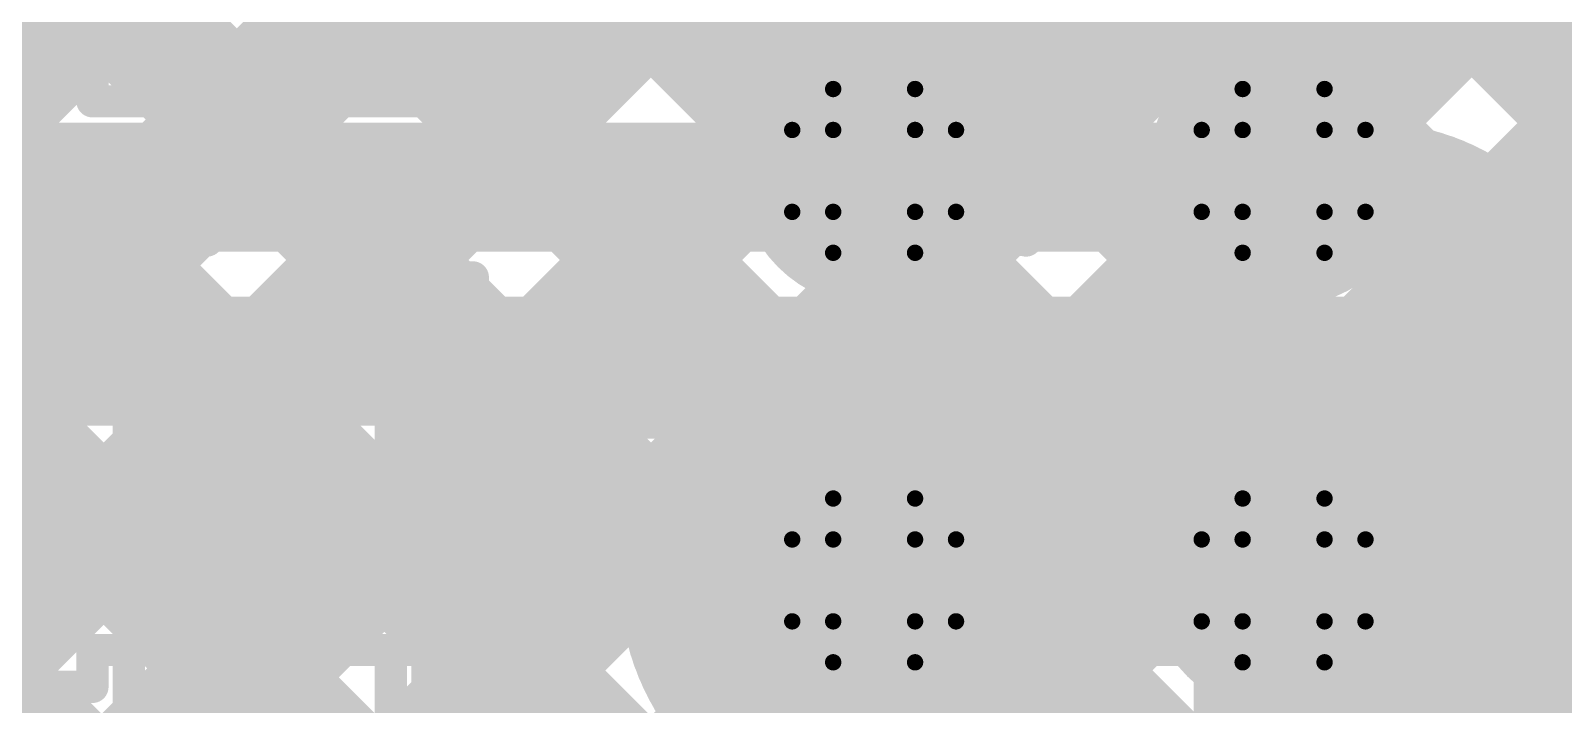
# Model space of a CAD drawing. Header units: millimetres. Extents: x 13 to 259, y -2 to 326.
# Drawn here: x 134.689 to 139.443, y 91.111 to 93.201 of the extents above; entities that cross this region are included whole.
import ezdxf

# ---------------------------------------------------------------- set-up
doc = ezdxf.new("R2010")
doc.units = ezdxf.units.MM
for name, color, linetype in [('BottomLayer', 5, 'Continuous'), ('ConnectLayer', 7, 'Continuous'), ('DrillDrawing', 1, 'Continuous'), ('Mechanical14', 56, 'Continuous'), ('Mechanical8', 56, 'Continuous'), ('MidLayer1', 16, 'Continuous'), ('MidLayer2', 76, 'Continuous'), ('MidLayer3', 90, 'Continuous'), ('MidLayer4', 156, 'Continuous'), ('MidLayer5', 130, 'Continuous'), ('MidLayer6', 216, 'Continuous'), ('MultiLayer', 9, 'Continuous'), ('TopLayer', 1, 'Continuous'), ('TopPaste', 8, 'Continuous'), ('TopSolder', 216, 'Continuous')]:
    doc.layers.add(name, color=color, linetype=linetype)

# ---------------------------------------------------------------- blocks, each defined once
blk = doc.blocks.new('SAMTEC_ASP_127797_01_185')
at = {"layer": 'Mechanical14', "const_width": 0.1}
for points in [[(9.1948, 3.2004), (8.5852, 3.2004)], [(9.1948, 3.0594), (9.1948, 3.2004)], [(10.4648, 3.2004), (9.8552, 3.2004)], [(9.8552, 3.0594), (9.8552, 3.2004)], [(10.4648, 3.0594), (10.4648, 3.2004)], [(11.7348, 3.2004), (11.1252, 3.2004)], [(11.1252, 3.0594), (11.1252, 3.2004)], [(9.3091, 3.0594), (9.1948, 3.0594)], [(9.3091, 2.7038), (9.3091, 3.0594)], [(9.8552, 3.0594), (9.7409, 3.0594)], [(9.7409, 2.7038), (9.7409, 3.0594)], [(10.5791, 3.0594), (10.4648, 3.0594)], [(10.5791, 2.7038), (10.5791, 3.0594)], [(11.1252, 3.0594), (11.0109, 3.0594)], [(11.0109, 2.7038), (11.0109, 3.0594)], [(9.3091, 2.9464), (8.4709, 2.9464)], [(10.5791, 2.9464), (9.7409, 2.9464)], [(11.8491, 2.9464), (11.0109, 2.9464)], [(9.7409, 2.7038), (9.3091, 2.7038)], [(11.0109, 2.7038), (10.5791, 2.7038)], [(9.7409, 2.3762), (9.3091, 2.3762)], [(9.3091, 2.0206), (9.3091, 2.3762)], [(9.7393, 2.0206), (9.7393, 2.3762)], [(11.0109, 2.3762), (10.5791, 2.3762)], [(10.5791, 2.0206), (10.5791, 2.3762)], [(11.0109, 2.0206), (11.0109, 2.3762)], [(9.3091, 2.1336), (8.4709, 2.1336)], [(10.5791, 2.1336), (9.7409, 2.1336)], [(11.8491, 2.1336), (11.0109, 2.1336)], [(9.3091, 2.0206), (9.1948, 2.0206)], [(9.1948, 1.8796), (9.1948, 2.0206)], [(9.8552, 2.0206), (9.7409, 2.0206)], [(9.8552, 1.8796), (9.8552, 2.0206)], [(10.5791, 2.0206), (10.4648, 2.0206)], [(10.4648, 1.8796), (10.4648, 2.0206)], [(11.1252, 2.0206), (11.0109, 2.0206)], [(11.1252, 1.8796), (11.1252, 2.0206)], [(9.1948, 1.8796), (8.5852, 1.8796)], [(10.4648, 1.8796), (9.8552, 1.8796)], [(11.7348, 1.8796), (11.1252, 1.8796)], [(9.1948, 0.6604), (8.5852, 0.6604)], [(9.1948, 0.5194), (9.1948, 0.6604)], [(10.4648, 0.6604), (9.8552, 0.6604)], [(9.8552, 0.5194), (9.8552, 0.6604)], [(10.4648, 0.5194), (10.4648, 0.6604)], [(11.7348, 0.6604), (11.1252, 0.6604)], [(11.1252, 0.5194), (11.1252, 0.6604)], [(9.3091, 0.5194), (9.1948, 0.5194)], [(9.3091, 0.1638), (9.3091, 0.5194)], [(9.8552, 0.5194), (9.7409, 0.5194)], [(9.7409, 0.1638), (9.7409, 0.5194)], [(10.5791, 0.5194), (10.4648, 0.5194)], [(10.5791, 0.1638), (10.5791, 0.5194)], [(11.1252, 0.5194), (11.0109, 0.5194)], [(11.0109, 0.1638), (11.0109, 0.5194)], [(9.3091, 0.4064), (8.4709, 0.4064)], [(10.5791, 0.4064), (9.7409, 0.4064)], [(11.8491, 0.4064), (11.0109, 0.4064)], [(9.7409, 0.1638), (9.3091, 0.1638)], [(11.0109, 0.1638), (10.5791, 0.1638)], [(9.7409, -0.1638), (9.3091, -0.1638)], [(9.3091, -0.5194), (9.3091, -0.1638)], [(9.7393, -0.5194), (9.7393, -0.1638)], [(11.0109, -0.1638), (10.5791, -0.1638)], [(10.5791, -0.5194), (10.5791, -0.1638)], [(11.0109, -0.5194), (11.0109, -0.1638)], [(9.3091, -0.4064), (8.4709, -0.4064)], [(10.5791, -0.4064), (9.7409, -0.4064)], [(11.8491, -0.4064), (11.0109, -0.4064)], [(9.3091, -0.5194), (9.1948, -0.5194)], [(9.1948, -0.6604), (9.1948, -0.5194)], [(9.8552, -0.5194), (9.7409, -0.5194)], [(9.8552, -0.6604), (9.8552, -0.5194)], [(10.5791, -0.5194), (10.4648, -0.5194)], [(10.4648, -0.6604), (10.4648, -0.5194)], [(11.1252, -0.5194), (11.0109, -0.5194)], [(11.1252, -0.6604), (11.1252, -0.5194)], [(9.1948, -0.6604), (8.5852, -0.6604)], [(10.4648, -0.6604), (9.8552, -0.6604)], [(11.7348, -0.6604), (11.1252, -0.6604)]]:
    blk.add_lwpolyline(points, dxfattribs=at)
at = {"layer": 'Mechanical14', "const_width": 0.05}
for points in [[(9.1698, 3.2004, 1), (9.2198, 3.2004, 1)], [(9.1698, 3.2004, 1), (9.2198, 3.2004, 1)], [(9.8302, 3.2004, 1), (9.8802, 3.2004, 1)], [(9.8302, 3.2004, 1), (9.8802, 3.2004, 1)], [(10.4398, 3.2004, 1), (10.4898, 3.2004, 1)], [(10.4398, 3.2004, 1), (10.4898, 3.2004, 1)], [(11.1002, 3.2004, 1), (11.1502, 3.2004, 1)], [(11.1002, 3.2004, 1), (11.1502, 3.2004, 1)], [(9.1698, 3.0594, 1), (9.2198, 3.0594, 1)], [(9.1698, 3.0594, 1), (9.2198, 3.0594, 1)], [(9.2841, 3.0594, 1), (9.3341, 3.0594, 1)], [(9.2841, 3.0594, 1), (9.3341, 3.0594, 1)], [(9.7159, 3.0594, 1), (9.7659, 3.0594, 1)], [(9.7159, 3.0594, 1), (9.7659, 3.0594, 1)], [(9.8302, 3.0594, 1), (9.8802, 3.0594, 1)], [(9.8302, 3.0594, 1), (9.8802, 3.0594, 1)], [(10.4398, 3.0594, 1), (10.4898, 3.0594, 1)], [(10.4398, 3.0594, 1), (10.4898, 3.0594, 1)], [(10.5541, 3.0594, 1), (10.6041, 3.0594, 1)], [(10.5541, 3.0594, 1), (10.6041, 3.0594, 1)], [(10.9859, 3.0594, 1), (11.0359, 3.0594, 1)], [(10.9859, 3.0594, 1), (11.0359, 3.0594, 1)], [(11.1002, 3.0594, 1), (11.1502, 3.0594, 1)], [(11.1002, 3.0594, 1), (11.1502, 3.0594, 1)], [(9.2841, 2.9464, 1), (9.3341, 2.9464, 1)], [(9.7159, 2.9464, 1), (9.7659, 2.9464, 1)], [(10.5541, 2.9464, 1), (10.6041, 2.9464, 1)], [(10.9859, 2.9464, 1), (11.0359, 2.9464, 1)], [(9.2841, 2.7038, 1), (9.3341, 2.7038, 1)], [(9.2841, 2.7038, 1), (9.3341, 2.7038, 1)], [(9.7159, 2.7038, 1), (9.7659, 2.7038, 1)], [(9.7159, 2.7038, 1), (9.7659, 2.7038, 1)], [(10.5541, 2.7038, 1), (10.6041, 2.7038, 1)], [(10.5541, 2.7038, 1), (10.6041, 2.7038, 1)], [(10.9859, 2.7038, 1), (11.0359, 2.7038, 1)], [(10.9859, 2.7038, 1), (11.0359, 2.7038, 1)], [(9.2841, 2.3762, 1), (9.3341, 2.3762, 1)], [(9.2841, 2.3762, 1), (9.3341, 2.3762, 1)], [(9.7143, 2.3762, 1), (9.7643, 2.3762, 1)], [(9.7159, 2.3762, 1), (9.7659, 2.3762, 1)], [(10.5541, 2.3762, 1), (10.6041, 2.3762, 1)], [(10.5541, 2.3762, 1), (10.6041, 2.3762, 1)], [(10.9859, 2.3762, 1), (11.0359, 2.3762, 1)], [(10.9859, 2.3762, 1), (11.0359, 2.3762, 1)], [(9.2841, 2.1336, 1), (9.3341, 2.1336, 1)], [(9.7159, 2.1336, 1), (9.7659, 2.1336, 1)], [(10.5541, 2.1336, 1), (10.6041, 2.1336, 1)], [(10.9859, 2.1336, 1), (11.0359, 2.1336, 1)], [(9.1698, 2.0206, 1), (9.2198, 2.0206, 1)], [(9.1698, 2.0206, 1), (9.2198, 2.0206, 1)], [(9.2841, 2.0206, 1), (9.3341, 2.0206, 1)], [(9.2841, 2.0206, 1), (9.3341, 2.0206, 1)], [(9.7143, 2.0206, 1), (9.7643, 2.0206, 1)], [(9.7159, 2.0206, 1), (9.7659, 2.0206, 1)], [(9.8302, 2.0206, 1), (9.8802, 2.0206, 1)], [(9.8302, 2.0206, 1), (9.8802, 2.0206, 1)], [(10.4398, 2.0206, 1), (10.4898, 2.0206, 1)], [(10.4398, 2.0206, 1), (10.4898, 2.0206, 1)], [(10.5541, 2.0206, 1), (10.6041, 2.0206, 1)], [(10.5541, 2.0206, 1), (10.6041, 2.0206, 1)], [(10.9859, 2.0206, 1), (11.0359, 2.0206, 1)], [(10.9859, 2.0206, 1), (11.0359, 2.0206, 1)], [(11.1002, 2.0206, 1), (11.1502, 2.0206, 1)], [(11.1002, 2.0206, 1), (11.1502, 2.0206, 1)], [(9.1698, 1.8796, 1), (9.2198, 1.8796, 1)], [(9.1698, 1.8796, 1), (9.2198, 1.8796, 1)], [(9.8302, 1.8796, 1), (9.8802, 1.8796, 1)], [(9.8302, 1.8796, 1), (9.8802, 1.8796, 1)], [(10.4398, 1.8796, 1), (10.4898, 1.8796, 1)], [(10.4398, 1.8796, 1), (10.4898, 1.8796, 1)], [(11.1002, 1.8796, 1), (11.1502, 1.8796, 1)], [(11.1002, 1.8796, 1), (11.1502, 1.8796, 1)], [(9.1698, 0.6604, 1), (9.2198, 0.6604, 1)], [(9.1698, 0.6604, 1), (9.2198, 0.6604, 1)], [(9.8302, 0.6604, 1), (9.8802, 0.6604, 1)], [(9.8302, 0.6604, 1), (9.8802, 0.6604, 1)], [(10.4398, 0.6604, 1), (10.4898, 0.6604, 1)], [(10.4398, 0.6604, 1), (10.4898, 0.6604, 1)], [(11.1002, 0.6604, 1), (11.1502, 0.6604, 1)], [(11.1002, 0.6604, 1), (11.1502, 0.6604, 1)], [(9.1698, 0.5194, 1), (9.2198, 0.5194, 1)], [(9.1698, 0.5194, 1), (9.2198, 0.5194, 1)], [(9.2841, 0.5194, 1), (9.3341, 0.5194, 1)], [(9.2841, 0.5194, 1), (9.3341, 0.5194, 1)], [(9.7159, 0.5194, 1), (9.7659, 0.5194, 1)], [(9.7159, 0.5194, 1), (9.7659, 0.5194, 1)], [(9.8302, 0.5194, 1), (9.8802, 0.5194, 1)], [(9.8302, 0.5194, 1), (9.8802, 0.5194, 1)], [(10.4398, 0.5194, 1), (10.4898, 0.5194, 1)], [(10.4398, 0.5194, 1), (10.4898, 0.5194, 1)], [(10.5541, 0.5194, 1), (10.6041, 0.5194, 1)], [(10.5541, 0.5194, 1), (10.6041, 0.5194, 1)], [(10.9859, 0.5194, 1), (11.0359, 0.5194, 1)], [(10.9859, 0.5194, 1), (11.0359, 0.5194, 1)], [(11.1002, 0.5194, 1), (11.1502, 0.5194, 1)], [(11.1002, 0.5194, 1), (11.1502, 0.5194, 1)], [(9.2841, 0.4064, 1), (9.3341, 0.4064, 1)], [(9.7159, 0.4064, 1), (9.7659, 0.4064, 1)], [(10.5541, 0.4064, 1), (10.6041, 0.4064, 1)], [(10.9859, 0.4064, 1), (11.0359, 0.4064, 1)], [(9.2841, 0.1638, 1), (9.3341, 0.1638, 1)], [(9.2841, 0.1638, 1), (9.3341, 0.1638, 1)], [(9.7159, 0.1638, 1), (9.7659, 0.1638, 1)], [(9.7159, 0.1638, 1), (9.7659, 0.1638, 1)], [(10.5541, 0.1638, 1), (10.6041, 0.1638, 1)], [(10.5541, 0.1638, 1), (10.6041, 0.1638, 1)], [(10.9859, 0.1638, 1), (11.0359, 0.1638, 1)], [(10.9859, 0.1638, 1), (11.0359, 0.1638, 1)], [(9.2841, -0.1638, 1), (9.3341, -0.1638, 1)], [(9.2841, -0.1638, 1), (9.3341, -0.1638, 1)], [(9.7143, -0.1638, 1), (9.7643, -0.1638, 1)], [(9.7159, -0.1638, 1), (9.7659, -0.1638, 1)], [(10.5541, -0.1638, 1), (10.6041, -0.1638, 1)], [(10.5541, -0.1638, 1), (10.6041, -0.1638, 1)], [(10.9859, -0.1638, 1), (11.0359, -0.1638, 1)], [(10.9859, -0.1638, 1), (11.0359, -0.1638, 1)], [(9.2841, -0.4064, 1), (9.3341, -0.4064, 1)], [(9.7159, -0.4064, 1), (9.7659, -0.4064, 1)], [(10.5541, -0.4064, 1), (10.6041, -0.4064, 1)], [(10.9859, -0.4064, 1), (11.0359, -0.4064, 1)], [(9.1698, -0.5194, 1), (9.2198, -0.5194, 1)], [(9.1698, -0.5194, 1), (9.2198, -0.5194, 1)], [(9.2841, -0.5194, 1), (9.3341, -0.5194, 1)], [(9.2841, -0.5194, 1), (9.3341, -0.5194, 1)], [(9.7143, -0.5194, 1), (9.7643, -0.5194, 1)], [(9.7159, -0.5194, 1), (9.7659, -0.5194, 1)], [(9.8302, -0.5194, 1), (9.8802, -0.5194, 1)], [(9.8302, -0.5194, 1), (9.8802, -0.5194, 1)], [(10.4398, -0.5194, 1), (10.4898, -0.5194, 1)], [(10.4398, -0.5194, 1), (10.4898, -0.5194, 1)], [(10.5541, -0.5194, 1), (10.6041, -0.5194, 1)], [(10.5541, -0.5194, 1), (10.6041, -0.5194, 1)], [(10.9859, -0.5194, 1), (11.0359, -0.5194, 1)], [(10.9859, -0.5194, 1), (11.0359, -0.5194, 1)], [(11.1002, -0.5194, 1), (11.1502, -0.5194, 1)], [(11.1002, -0.5194, 1), (11.1502, -0.5194, 1)], [(9.1698, -0.6604, 1), (9.2198, -0.6604, 1)], [(9.1698, -0.6604, 1), (9.2198, -0.6604, 1)], [(9.8302, -0.6604, 1), (9.8802, -0.6604, 1)], [(9.8302, -0.6604, 1), (9.8802, -0.6604, 1)], [(10.4398, -0.6604, 1), (10.4898, -0.6604, 1)], [(10.4398, -0.6604, 1), (10.4898, -0.6604, 1)], [(11.1002, -0.6604, 1), (11.1502, -0.6604, 1)], [(11.1002, -0.6604, 1), (11.1502, -0.6604, 1)]]:
    blk.add_lwpolyline(points, format="xyb", close=True, dxfattribs=at)
at = {"layer": 'Mechanical8', "const_width": 0.1}
for points in [[(9.525, 3.175), (9.525, 4.175)], [(10.795, 3.175), (10.795, 4.175)], [(9.255, 3.175), (8.255, 3.175)], [(9.525, 3.175), (8.525, 3.175)], [(9.525, 2.175), (9.525, 3.175)], [(10.525, 3.175), (9.525, 3.175)], [(10.795, 3.175), (9.795, 3.175)], [(10.795, 2.175), (10.795, 3.175)], [(11.795, 3.175), (10.795, 3.175)], [(12.065, 3.175), (11.065, 3.175)], [(9.525, 1.905), (9.525, 2.905)], [(10.795, 1.905), (10.795, 2.905)], [(9.255, 1.905), (8.255, 1.905)], [(9.525, 1.905), (8.525, 1.905)], [(9.525, 0.905), (9.525, 1.905)], [(10.525, 1.905), (9.525, 1.905)], [(10.795, 1.905), (9.795, 1.905)], [(10.795, 0.905), (10.795, 1.905)], [(11.795, 1.905), (10.795, 1.905)], [(12.065, 1.905), (11.065, 1.905)]]:
    blk.add_lwpolyline(points, dxfattribs=at)
at = {"layer": 'Mechanical8', "const_width": 0.05}
for points in [[(9.23, 3.175, 1), (9.28, 3.175, 1)], [(9.5, 3.175, 1), (9.55, 3.175, 1)], [(9.5, 3.175, 1), (9.55, 3.175, 1)], [(9.5, 3.175, 1), (9.55, 3.175, 1)], [(9.5, 3.175, 1), (9.55, 3.175, 1)], [(9.77, 3.175, 1), (9.82, 3.175, 1)], [(10.5, 3.175, 1), (10.55, 3.175, 1)], [(10.77, 3.175, 1), (10.82, 3.175, 1)], [(10.77, 3.175, 1), (10.82, 3.175, 1)], [(10.77, 3.175, 1), (10.82, 3.175, 1)], [(10.77, 3.175, 1), (10.82, 3.175, 1)], [(11.04, 3.175, 1), (11.09, 3.175, 1)], [(9.5, 2.905, 1), (9.55, 2.905, 1)], [(10.77, 2.905, 1), (10.82, 2.905, 1)], [(9.5, 2.175, 1), (9.55, 2.175, 1)], [(10.77, 2.175, 1), (10.82, 2.175, 1)], [(9.23, 1.905, 1), (9.28, 1.905, 1)], [(9.5, 1.905, 1), (9.55, 1.905, 1)], [(9.5, 1.905, 1), (9.55, 1.905, 1)], [(9.5, 1.905, 1), (9.55, 1.905, 1)], [(9.5, 1.905, 1), (9.55, 1.905, 1)], [(9.77, 1.905, 1), (9.82, 1.905, 1)], [(10.5, 1.905, 1), (10.55, 1.905, 1)], [(10.77, 1.905, 1), (10.82, 1.905, 1)], [(10.77, 1.905, 1), (10.82, 1.905, 1)], [(10.77, 1.905, 1), (10.82, 1.905, 1)], [(10.77, 1.905, 1), (10.82, 1.905, 1)], [(11.04, 1.905, 1), (11.09, 1.905, 1)], [(9.5, 0.905, 1), (9.55, 0.905, 1)], [(10.77, 0.905, 1), (10.82, 0.905, 1)]]:
    blk.add_lwpolyline(points, format="xyb", close=True, dxfattribs=at)
at = {"layer": 'TopLayer', "const_width": 0.32}
for points in [[(9.365, 3.175, 1), (9.685, 3.175, 1)], [(10.635, 3.175, 1), (10.955, 3.175, 1)], [(9.365, 1.905, 1), (9.685, 1.905, 1)], [(10.635, 1.905, 1), (10.955, 1.905, 1)]]:
    blk.add_lwpolyline(points, format="xyb", close=True, dxfattribs=at)
at = {"layer": 'TopPaste', "const_width": 0.32}
for points in [[(9.365, 3.175, 1), (9.685, 3.175, 1)], [(10.635, 3.175, 1), (10.955, 3.175, 1)], [(9.365, 1.905, 1), (9.685, 1.905, 1)], [(10.635, 1.905, 1), (10.955, 1.905, 1)]]:
    blk.add_lwpolyline(points, format="xyb", close=True, dxfattribs=at)
at = {"layer": 'TopSolder', "const_width": 0.4216}
for points in [[(9.3142, 3.175, 1), (9.7358, 3.175, 1)], [(10.5842, 3.175, 1), (11.0058, 3.175, 1)], [(9.3142, 1.905, 1), (9.7358, 1.905, 1)], [(10.5842, 1.905, 1), (11.0058, 1.905, 1)]]:
    blk.add_lwpolyline(points, format="xyb", close=True, dxfattribs=at)

msp = doc.modelspace()

# ---------------------------------------------------------------- linework, layer by layer
at = {"layer": 'BottomLayer', "const_width": 0.25}
for points in [[(137.1801, 92.7657, 1), (137.43, 92.7657, 1)], [(138.4501, 92.7657, 1), (138.7, 92.7657, 1)], [(137.1801, 91.4957, 1), (137.43, 91.4957, 1)], [(138.4501, 91.4957, 1), (138.7, 91.4957, 1)]]:
    msp.add_lwpolyline(points, format="xyb", close=True, dxfattribs=at)
at = {"layer": 'ConnectLayer', "const_width": 0.4}
for points in [[(113.7423, 113.6628), (136.8298, 90.5753)], [(113.8263, 113.5788), (136.8298, 90.5753)], [(133.8479, 96.1028), (144.7858, 85.1649)], [(133.8479, 96.1028), (144.7858, 85.1649)], [(134.035, 95.9156), (142.256, 87.6947)], [(133.6444, 92.0665), (136.7343, 95.1564)], [(133.6444, 92.0665), (136.7343, 95.1564)], [(133.6444, 92.0665), (136.7343, 95.1564)], [(134.0348, 95.0674), (137.0667, 92.0354)], [(134.0348, 95.0674), (137.0667, 92.0354)], [(134.0348, 95.0674), (137.0667, 92.0354)], [(137.7278, 91.9073), (140.6363, 94.8159)], [(137.7278, 91.9073), (140.6363, 94.8159)], [(137.7278, 91.9073), (140.6363, 94.8159)], [(138.5362, 92.7157), (140.6363, 94.8159)], [(134.067, 91.6406), (137.1602, 94.7338)], [(134.067, 91.6406), (137.1602, 94.7338)], [(134.067, 91.6406), (137.1602, 94.7338)], [(135.1421, 92.7157), (137.1602, 94.7338)], [(133.5365, 94.7172), (136.7165, 91.5371)], [(133.5365, 94.7172), (136.7165, 91.5371)], [(133.9375, 94.3161), (136.7165, 91.5371)], [(133.2294, 94.1757), (134.6894, 92.7157)], [(134.0779, 94.1757), (135.5379, 92.7157)], [(134.2936, 92.7157), (135.7536, 94.1757)], [(134.9264, 94.1757), (136.3864, 92.7157)], [(135.775, 94.1757), (137.235, 92.7157)], [(137.4632, 90.7941), (140.6738, 94.0048)], [(137.4632, 90.7941), (140.6738, 94.0048)], [(137.4632, 90.7941), (140.6738, 94.0048)], [(139.2289, 92.5598), (140.6738, 94.0048)], [(133.6488, 89.5253), (138.0054, 93.882)], [(133.6488, 89.5253), (138.0054, 93.882)], [(133.6488, 89.5253), (138.0054, 93.882)], [(136.8392, 92.7157), (138.0054, 93.882)], [(137.8465, 93.8013), (143.7485, 87.8992)], [(137.8465, 93.8013), (143.7485, 87.8992)], [(137.8465, 93.8013), (143.1046, 88.5432)], [(137.8465, 93.8013), (138.9396, 92.7081)], [(132.645, 89.3701), (136.8907, 93.6157)], [(132.645, 89.3701), (136.8907, 93.6157)], [(132.645, 89.3701), (136.8907, 93.6157)], [(135.9906, 92.7157), (136.8907, 93.6157)], [(138.1921, 90.6745), (141.1477, 93.6301)], [(138.1921, 90.6745), (141.1477, 93.6301)], [(138.1921, 90.6745), (141.1477, 93.6301)], [(133.835, 93.5701), (136.8298, 90.5753)], [(138.931, 93.5652), (140.5048, 91.9914)], [(138.931, 93.5652), (140.5048, 91.9914)], [(138.931, 93.5652), (140.5048, 91.9914)], [(138.931, 93.5652), (140.5048, 91.9914)], [(134.0681, 89.0961), (138.4346, 93.4627)], [(134.0681, 89.0961), (138.4346, 93.4627)], [(134.0681, 89.0961), (138.4346, 93.4627)], [(137.3517, 93.4476), (145.6511, 85.1482)], [(137.3517, 93.4476), (145.6511, 85.1482)], [(137.3517, 93.4476), (142.6803, 88.1189)], [(137.3517, 93.4476), (138.0835, 92.7157)], [(137.6877, 92.7157), (138.4346, 93.4627)], [(134.0829, 92.7157), (138.8493, 92.7157)], [(139.2321, 92.5566), (139.9987, 91.79)], [(134.033, 92.5235), (143.5987, 82.9578)], [(134.033, 92.5235), (143.5987, 82.9578)], [(134.033, 92.5235), (140.985, 85.5715)], [(139.0005, 90.6345), (140.5594, 92.1933)], [(139.0005, 90.6345), (140.5594, 92.1933)], [(139.0005, 90.6345), (140.5594, 92.1933)], [(134.0668, 91.6412), (137.4506, 88.2575)], [(134.0668, 91.6412), (137.4506, 88.2575)], [(134.0668, 91.6412), (137.4506, 88.2575)], [(132.645, 89.3701), (134.9106, 91.6357)], [(133.6488, 89.5253), (135.7592, 91.6357)], [(134.0681, 89.0961), (136.6077, 91.6357)], [(134.0682, 91.6357), (136.7319, 91.6357)], [(134.0723, 91.6357), (136.868, 88.84)], [(134.9209, 91.6357), (137.7166, 88.84)], [(135.7694, 91.6357), (136.8298, 90.5753)], [(136.6179, 91.6357), (136.7165, 91.5371)], [(137.4632, 90.7941), (138.3047, 91.6357)], [(137.8782, 91.6357), (138.6257, 91.6357)], [(138.315, 91.6357), (141.1107, 88.84)], [(138.6257, 91.6357), (139.3922, 90.8691)], [(138.1921, 90.6745), (138.8895, 91.3719)], [(137.8448, 91.2574), (138.3367, 90.7654)], [(137.8448, 91.2574), (138.3367, 90.7654)], [(137.8448, 91.2574), (138.3367, 90.7654)], [(137.8448, 91.2574), (138.3367, 90.7654)], [(133.9178, 88.0973), (136.8935, 91.073)], [(133.9178, 88.0973), (136.8935, 91.073)], [(133.9178, 88.0973), (136.8935, 91.073)], [(134.6605, 88.84), (136.8935, 91.073)], [(139.0005, 90.6345), (139.3137, 90.9477)]]:
    msp.add_lwpolyline(points, dxfattribs=at)
at = {"layer": 'ConnectLayer'}
for points, const_width in [([(134.5894, 92.7157, 1), (134.7894, 92.7157, 1)], 0.2), ([(135.0421, 92.7157, 1), (135.2421, 92.7157, 1)], 0.2), ([(135.4379, 92.7157, 1), (135.6379, 92.7157, 1)], 0.2), ([(135.8906, 92.7157, 1), (136.0906, 92.7157, 1)], 0.2), ([(136.2864, 92.7157, 1), (136.4864, 92.7157, 1)], 0.2), ([(136.7392, 92.7157, 1), (136.9392, 92.7157, 1)], 0.2), ([(137.135, 92.7157, 1), (137.335, 92.7157, 1)], 0.2), ([(137.5877, 92.7157, 1), (137.7877, 92.7157, 1)], 0.2), ([(137.9835, 92.7157, 1), (138.1835, 92.7157, 1)], 0.2), ([(138.4362, 92.7157, 1), (138.6362, 92.7157, 1)], 0.2), ([(138.7493, 92.7157, 1), (138.9493, 92.7157, 1)], 0.2), ([(138.7493, 92.7157, 1), (138.9493, 92.7157, 1)], 0.2), ([(138.7493, 92.7157, 1), (138.9493, 92.7157, 1)], 0.2), ([(138.8396, 92.7081, 1), (139.0396, 92.7081, 1)], 0.2), ([(139.1289, 92.5598, 1), (139.3289, 92.5598, 1)], 0.2), ([(139.1312, 92.5576, 1), (139.3312, 92.5576, 1)], 0.2), ([(139.1321, 92.5566, 1), (139.3321, 92.5566, 1)], 0.2), ([(139.1321, 92.5566, 1), (139.3321, 92.5566, 1)], 0.2), ([(137.895, 91.4957, 1), (136.7151, 91.4957, 1)], 0.4), ([(137.895, 91.4957, 1), (136.7151, 91.4957, 1)], 0.4), ([(137.895, 91.4957, 1), (136.7151, 91.4957, 1)], 0.4), ([(136.9667, 92.0354, 1), (137.1667, 92.0354, 1)], 0.2), ([(136.9667, 92.0354, 1), (137.1667, 92.0354, 1)], 0.2), ([(136.9667, 92.0354, 1), (137.1667, 92.0354, 1)], 0.2), ([(137.6278, 91.9073, 1), (137.8278, 91.9073, 1)], 0.2), ([(137.6278, 91.9073, 1), (137.8278, 91.9073, 1)], 0.2), ([(137.6278, 91.9073, 1), (137.8278, 91.9073, 1)], 0.2), ([(134.8106, 91.6357, 1), (135.0106, 91.6357, 1)], 0.2), ([(134.8209, 91.6357, 1), (135.0209, 91.6357, 1)], 0.2), ([(135.6592, 91.6357, 1), (135.8592, 91.6357, 1)], 0.2), ([(135.6694, 91.6357, 1), (135.8694, 91.6357, 1)], 0.2), ([(136.5077, 91.6357, 1), (136.7077, 91.6357, 1)], 0.2), ([(136.5179, 91.6357, 1), (136.7179, 91.6357, 1)], 0.2), ([(136.6319, 91.6357, 1), (136.8319, 91.6357, 1)], 0.2), ([(136.6319, 91.6357, 1), (136.8319, 91.6357, 1)], 0.2), ([(137.7782, 91.6357, 1), (137.9782, 91.6357, 1)], 0.2), ([(137.7782, 91.6357, 1), (137.9782, 91.6357, 1)], 0.2), ([(138.2047, 91.6357, 1), (138.4047, 91.6357, 1)], 0.2), ([(138.215, 91.6357, 1), (138.415, 91.6357, 1)], 0.2), ([(138.5257, 91.6357, 1), (138.7257, 91.6357, 1)], 0.2), ([(138.5257, 91.6357, 1), (138.7257, 91.6357, 1)], 0.2), ([(136.6165, 91.5371, 1), (136.8165, 91.5371, 1)], 0.2), ([(136.6165, 91.5371, 1), (136.8165, 91.5371, 1)], 0.2), ([(136.6165, 91.5371, 1), (136.8165, 91.5371, 1)], 0.2), ([(136.6165, 91.5371, 1), (136.8165, 91.5371, 1)], 0.2), ([(136.6151, 91.4957, 1), (136.8151, 91.4957, 1)], 0.2), ([(136.6151, 91.4957, 1), (136.8151, 91.4957, 1)], 0.2), ([(136.6151, 91.4957, 1), (136.8151, 91.4957, 1)], 0.2), ([(137.795, 91.4957, 1), (137.995, 91.4957, 1)], 0.2), ([(137.795, 91.4957, 1), (137.995, 91.4957, 1)], 0.2), ([(137.795, 91.4957, 1), (137.995, 91.4957, 1)], 0.2), ([(137.795, 91.4957, 1), (137.995, 91.4957, 1)], 0.2), ([(137.795, 91.4957, 1), (137.995, 91.4957, 1)], 0.2), ([(138.7895, 91.3719, 1), (138.9895, 91.3719, 1)], 0.2), ([(137.7448, 91.2574, 1), (137.9448, 91.2574, 1)], 0.2), ([(137.7448, 91.2574, 1), (137.9448, 91.2574, 1)], 0.2), ([(137.7448, 91.2574, 1), (137.9448, 91.2574, 1)], 0.2), ([(137.7448, 91.2574, 1), (137.9448, 91.2574, 1)], 0.2), ([(136.7935, 91.073, 1), (136.9935, 91.073, 1)], 0.2), ([(136.7935, 91.073, 1), (136.9935, 91.073, 1)], 0.2), ([(136.7935, 91.073, 1), (136.9935, 91.073, 1)], 0.2), ([(136.7935, 91.073, 1), (136.9935, 91.073, 1)], 0.2), ([(139.2137, 90.9477, 1), (139.4137, 90.9477, 1)], 0.2)]:
    msp.add_lwpolyline(points, format="xyb", close=True, dxfattribs=dict(at, const_width=const_width))
at = {"layer": 'ConnectLayer', "const_width": 0.4}
for points in [[(138.8493, 92.7157, -0.198912), (139.2312, 92.5576)], [(138.8493, 92.7157, -0.199574), (139.2321, 92.5566)], [(137.895, 91.4957, -1.127583), (136.7319, 91.6357)], [(137.8782, 91.6357, -0.059966), (137.895, 91.4957)]]:
    msp.add_lwpolyline(points, format="xyb", dxfattribs=at)
at = {"layer": 'DrillDrawing', "const_width": 0.0508}
for points in [[(137.178, 92.8927), (137.178, 93.0197)], [(137.178, 93.0197), (137.432, 93.0197)], [(137.432, 92.8927), (137.432, 93.0197)], [(138.448, 92.8927), (138.448, 93.0197)], [(138.448, 93.0197), (138.702, 93.0197)], [(138.702, 92.8927), (138.702, 93.0197)], [(137.051, 92.6387), (137.051, 92.8927)], [(137.051, 92.8927), (137.178, 92.8927)], [(137.432, 92.8927), (137.559, 92.8927)], [(137.559, 92.6387), (137.559, 92.8927)], [(138.321, 92.6387), (138.321, 92.8927)], [(138.321, 92.8927), (138.448, 92.8927)], [(138.702, 92.8927), (138.829, 92.8927)], [(138.829, 92.6387), (138.829, 92.8927)], [(137.051, 92.6387), (137.178, 92.6387)], [(137.178, 92.5117), (137.178, 92.6387)], [(137.432, 92.6387), (137.559, 92.6387)], [(137.432, 92.5117), (137.432, 92.6387)], [(138.321, 92.6387), (138.448, 92.6387)], [(138.448, 92.5117), (138.448, 92.6387)], [(138.702, 92.6387), (138.829, 92.6387)], [(138.702, 92.5117), (138.702, 92.6387)], [(137.178, 92.5117), (137.432, 92.5117)], [(138.448, 92.5117), (138.702, 92.5117)], [(137.178, 91.6227), (137.178, 91.7497)], [(137.178, 91.7497), (137.432, 91.7497)], [(137.432, 91.6227), (137.432, 91.7497)], [(138.448, 91.6227), (138.448, 91.7497)], [(138.448, 91.7497), (138.702, 91.7497)], [(138.702, 91.6227), (138.702, 91.7497)], [(137.051, 91.3687), (137.051, 91.6227)], [(137.051, 91.6227), (137.178, 91.6227)], [(137.432, 91.6227), (137.559, 91.6227)], [(137.559, 91.3687), (137.559, 91.6227)], [(138.321, 91.3687), (138.321, 91.6227)], [(138.321, 91.6227), (138.448, 91.6227)], [(138.702, 91.6227), (138.829, 91.6227)], [(138.829, 91.3687), (138.829, 91.6227)], [(137.051, 91.3687), (137.178, 91.3687)], [(137.178, 91.2417), (137.178, 91.3687)], [(137.432, 91.3687), (137.559, 91.3687)], [(137.432, 91.2417), (137.432, 91.3687)], [(138.321, 91.3687), (138.448, 91.3687)], [(138.448, 91.2417), (138.448, 91.3687)], [(138.702, 91.3687), (138.829, 91.3687)], [(138.702, 91.2417), (138.702, 91.3687)], [(137.178, 91.2417), (137.432, 91.2417)], [(138.448, 91.2417), (138.702, 91.2417)]]:
    msp.add_lwpolyline(points, dxfattribs=at)
at = {"layer": 'DrillDrawing', "const_width": 0.0254}
for points in [[(137.1653, 93.0197, 1), (137.1907, 93.0197, 1)], [(137.1653, 93.0197, 1), (137.1907, 93.0197, 1)], [(137.4193, 93.0197, 1), (137.4447, 93.0197, 1)], [(137.4193, 93.0197, 1), (137.4447, 93.0197, 1)], [(138.4353, 93.0197, 1), (138.4607, 93.0197, 1)], [(138.4353, 93.0197, 1), (138.4607, 93.0197, 1)], [(138.6893, 93.0197, 1), (138.7147, 93.0197, 1)], [(138.6893, 93.0197, 1), (138.7147, 93.0197, 1)], [(137.0383, 92.8927, 1), (137.0637, 92.8927, 1)], [(137.0383, 92.8927, 1), (137.0637, 92.8927, 1)], [(137.1653, 92.8927, 1), (137.1907, 92.8927, 1)], [(137.1653, 92.8927, 1), (137.1907, 92.8927, 1)], [(137.4193, 92.8927, 1), (137.4447, 92.8927, 1)], [(137.4193, 92.8927, 1), (137.4447, 92.8927, 1)], [(137.5463, 92.8927, 1), (137.5717, 92.8927, 1)], [(137.5463, 92.8927, 1), (137.5717, 92.8927, 1)], [(138.3083, 92.8927, 1), (138.3337, 92.8927, 1)], [(138.3083, 92.8927, 1), (138.3337, 92.8927, 1)], [(138.4353, 92.8927, 1), (138.4607, 92.8927, 1)], [(138.4353, 92.8927, 1), (138.4607, 92.8927, 1)], [(138.6893, 92.8927, 1), (138.7147, 92.8927, 1)], [(138.6893, 92.8927, 1), (138.7147, 92.8927, 1)], [(138.8163, 92.8927, 1), (138.8417, 92.8927, 1)], [(138.8163, 92.8927, 1), (138.8417, 92.8927, 1)], [(137.0383, 92.6387, 1), (137.0637, 92.6387, 1)], [(137.0383, 92.6387, 1), (137.0637, 92.6387, 1)], [(137.1653, 92.6387, 1), (137.1907, 92.6387, 1)], [(137.1653, 92.6387, 1), (137.1907, 92.6387, 1)], [(137.4193, 92.6387, 1), (137.4447, 92.6387, 1)], [(137.4193, 92.6387, 1), (137.4447, 92.6387, 1)], [(137.5463, 92.6387, 1), (137.5717, 92.6387, 1)], [(137.5463, 92.6387, 1), (137.5717, 92.6387, 1)], [(138.3083, 92.6387, 1), (138.3337, 92.6387, 1)], [(138.3083, 92.6387, 1), (138.3337, 92.6387, 1)], [(138.4353, 92.6387, 1), (138.4607, 92.6387, 1)], [(138.4353, 92.6387, 1), (138.4607, 92.6387, 1)], [(138.6893, 92.6387, 1), (138.7147, 92.6387, 1)], [(138.6893, 92.6387, 1), (138.7147, 92.6387, 1)], [(138.8163, 92.6387, 1), (138.8417, 92.6387, 1)], [(138.8163, 92.6387, 1), (138.8417, 92.6387, 1)], [(137.1653, 92.5117, 1), (137.1907, 92.5117, 1)], [(137.1653, 92.5117, 1), (137.1907, 92.5117, 1)], [(137.4193, 92.5117, 1), (137.4447, 92.5117, 1)], [(137.4193, 92.5117, 1), (137.4447, 92.5117, 1)], [(138.4353, 92.5117, 1), (138.4607, 92.5117, 1)], [(138.4353, 92.5117, 1), (138.4607, 92.5117, 1)], [(138.6893, 92.5117, 1), (138.7147, 92.5117, 1)], [(138.6893, 92.5117, 1), (138.7147, 92.5117, 1)], [(137.1653, 91.7497, 1), (137.1907, 91.7497, 1)], [(137.1653, 91.7497, 1), (137.1907, 91.7497, 1)], [(137.4193, 91.7497, 1), (137.4447, 91.7497, 1)], [(137.4193, 91.7497, 1), (137.4447, 91.7497, 1)], [(138.4353, 91.7497, 1), (138.4607, 91.7497, 1)], [(138.4353, 91.7497, 1), (138.4607, 91.7497, 1)], [(138.6893, 91.7497, 1), (138.7147, 91.7497, 1)], [(138.6893, 91.7497, 1), (138.7147, 91.7497, 1)], [(137.0383, 91.6227, 1), (137.0637, 91.6227, 1)], [(137.0383, 91.6227, 1), (137.0637, 91.6227, 1)], [(137.1653, 91.6227, 1), (137.1907, 91.6227, 1)], [(137.1653, 91.6227, 1), (137.1907, 91.6227, 1)], [(137.4193, 91.6227, 1), (137.4447, 91.6227, 1)], [(137.4193, 91.6227, 1), (137.4447, 91.6227, 1)], [(137.5463, 91.6227, 1), (137.5717, 91.6227, 1)], [(137.5463, 91.6227, 1), (137.5717, 91.6227, 1)], [(138.3083, 91.6227, 1), (138.3337, 91.6227, 1)], [(138.3083, 91.6227, 1), (138.3337, 91.6227, 1)], [(138.4353, 91.6227, 1), (138.4607, 91.6227, 1)], [(138.4353, 91.6227, 1), (138.4607, 91.6227, 1)], [(138.6893, 91.6227, 1), (138.7147, 91.6227, 1)], [(138.6893, 91.6227, 1), (138.7147, 91.6227, 1)], [(138.8163, 91.6227, 1), (138.8417, 91.6227, 1)], [(138.8163, 91.6227, 1), (138.8417, 91.6227, 1)], [(137.0383, 91.3687, 1), (137.0637, 91.3687, 1)], [(137.0383, 91.3687, 1), (137.0637, 91.3687, 1)], [(137.1653, 91.3687, 1), (137.1907, 91.3687, 1)], [(137.1653, 91.3687, 1), (137.1907, 91.3687, 1)], [(137.4193, 91.3687, 1), (137.4447, 91.3687, 1)], [(137.4193, 91.3687, 1), (137.4447, 91.3687, 1)], [(137.5463, 91.3687, 1), (137.5717, 91.3687, 1)], [(137.5463, 91.3687, 1), (137.5717, 91.3687, 1)], [(138.3083, 91.3687, 1), (138.3337, 91.3687, 1)], [(138.3083, 91.3687, 1), (138.3337, 91.3687, 1)], [(138.4353, 91.3687, 1), (138.4607, 91.3687, 1)], [(138.4353, 91.3687, 1), (138.4607, 91.3687, 1)], [(138.6893, 91.3687, 1), (138.7147, 91.3687, 1)], [(138.6893, 91.3687, 1), (138.7147, 91.3687, 1)], [(138.8163, 91.3687, 1), (138.8417, 91.3687, 1)], [(138.8163, 91.3687, 1), (138.8417, 91.3687, 1)], [(137.1653, 91.2417, 1), (137.1907, 91.2417, 1)], [(137.1653, 91.2417, 1), (137.1907, 91.2417, 1)], [(137.4193, 91.2417, 1), (137.4447, 91.2417, 1)], [(137.4193, 91.2417, 1), (137.4447, 91.2417, 1)], [(138.4353, 91.2417, 1), (138.4607, 91.2417, 1)], [(138.4353, 91.2417, 1), (138.4607, 91.2417, 1)], [(138.6893, 91.2417, 1), (138.7147, 91.2417, 1)], [(138.6893, 91.2417, 1), (138.7147, 91.2417, 1)]]:
    msp.add_lwpolyline(points, format="xyb", close=True, dxfattribs=at)
at = {"layer": 'MidLayer1', "const_width": 0.25}
for points in [[(137.1801, 92.7657, 1), (137.43, 92.7657, 1)], [(138.4501, 92.7657, 1), (138.7, 92.7657, 1)], [(137.1801, 91.4957, 1), (137.43, 91.4957, 1)], [(138.4501, 91.4957, 1), (138.7, 91.4957, 1)]]:
    msp.add_lwpolyline(points, format="xyb", close=True, dxfattribs=at)
at = {"layer": 'MidLayer2', "const_width": 0.25}
for points in [[(137.1801, 92.7657, 1), (137.43, 92.7657, 1)], [(138.4501, 92.7657, 1), (138.7, 92.7657, 1)], [(137.1801, 91.4957, 1), (137.43, 91.4957, 1)], [(138.4501, 91.4957, 1), (138.7, 91.4957, 1)]]:
    msp.add_lwpolyline(points, format="xyb", close=True, dxfattribs=at)
at = {"layer": 'MidLayer2', "const_width": 0.12}
msp.add_lwpolyline([(139.1463, 91.0212), (139.6801, 91.555)], dxfattribs=at)
at = {"layer": 'MidLayer3'}
for points, const_width in [([(137.1801, 92.7657, 1), (137.43, 92.7657, 1)], 0.25), ([(138.4501, 92.7657, 1), (138.7, 92.7657, 1)], 0.25), ([(138.7493, 92.1757, 1), (138.9493, 92.1757, 1)], 0.2), ([(138.7493, 92.1757, 1), (138.9493, 92.1757, 1)], 0.2), ([(137.1801, 91.4957, 1), (137.43, 91.4957, 1)], 0.25), ([(138.4501, 91.4957, 1), (138.7, 91.4957, 1)], 0.25)]:
    msp.add_lwpolyline(points, format="xyb", close=True, dxfattribs=dict(at, const_width=const_width))
at = {"layer": 'MidLayer3', "const_width": 0.4}
for points in [[(129.6604, 92.1757), (138.8493, 92.1757)], [(138.8493, 92.1757), (139.7751, 91.25)]]:
    msp.add_lwpolyline(points, dxfattribs=at)
at = {"layer": 'MidLayer4', "const_width": 0.12}
for points in [[(134.4958, 92.2907), (135.7407, 93.5357)], [(134.6283, 91.9707), (135.8733, 93.2157)], [(135.8733, 93.2157), (139.2071, 93.2157)], [(139.2071, 93.2157), (140.4228, 92)], [(134.9376, 91.025), (136.2283, 92.3157)], [(136.2283, 92.3157), (139.0093, 92.3157)], [(139.0093, 92.3157), (139.55, 91.775)], [(135.0701, 90.705), (136.3609, 91.9957)], [(136.3609, 91.9957), (138.8768, 91.9957)], [(138.8768, 91.9957), (139.2301, 91.6425)], [(139.2301, 86.075), (139.2301, 91.6425)], [(137.305, 91.018), (137.305, 91.4957)]]:
    msp.add_lwpolyline(points, dxfattribs=at)
at = {"layer": 'MidLayer4'}
for points, const_width in [([(135.8433, 93.2157, 1), (135.9033, 93.2157, 1)], 0.06), ([(135.8433, 93.2157, 1), (135.9033, 93.2157, 1)], 0.06), ([(139.1772, 93.2157, 1), (139.2371, 93.2157, 1)], 0.06), ([(139.1772, 93.2157, 1), (139.2371, 93.2157, 1)], 0.06), ([(137.1801, 92.7657, 1), (137.43, 92.7657, 1)], 0.25), ([(138.4501, 92.7657, 1), (138.7, 92.7657, 1)], 0.25), ([(136.1983, 92.3157, 1), (136.2583, 92.3157, 1)], 0.06), ([(136.1983, 92.3157, 1), (136.2583, 92.3157, 1)], 0.06), ([(138.9793, 92.3157, 1), (139.0393, 92.3157, 1)], 0.06), ([(138.9793, 92.3157, 1), (139.0393, 92.3157, 1)], 0.06), ([(136.3309, 91.9957, 1), (136.3909, 91.9957, 1)], 0.06), ([(136.3309, 91.9957, 1), (136.3909, 91.9957, 1)], 0.06), ([(138.8468, 91.9957, 1), (138.9068, 91.9957, 1)], 0.06), ([(138.8468, 91.9957, 1), (138.9068, 91.9957, 1)], 0.06), ([(137.1801, 91.4957, 1), (137.43, 91.4957, 1)], 0.25), ([(138.4501, 91.4957, 1), (138.7, 91.4957, 1)], 0.25), ([(139.2001, 91.6425, 1), (139.2601, 91.6425, 1)], 0.06), ([(139.2001, 91.6425, 1), (139.2601, 91.6425, 1)], 0.06), ([(137.2751, 91.4957, 1), (137.335, 91.4957, 1)], 0.06)]:
    msp.add_lwpolyline(points, format="xyb", close=True, dxfattribs=dict(at, const_width=const_width))
at = {"layer": 'MidLayer5', "const_width": 0.25}
for points in [[(137.1801, 92.7657, 1), (137.43, 92.7657, 1)], [(138.4501, 92.7657, 1), (138.7, 92.7657, 1)], [(137.1801, 91.4957, 1), (137.43, 91.4957, 1)], [(138.4501, 91.4957, 1), (138.7, 91.4957, 1)]]:
    msp.add_lwpolyline(points, format="xyb", close=True, dxfattribs=at)
at = {"layer": 'MidLayer6', "const_width": 0.25}
for points in [[(137.1801, 92.7657, 1), (137.43, 92.7657, 1)], [(138.4501, 92.7657, 1), (138.7, 92.7657, 1)], [(137.1801, 91.4957, 1), (137.43, 91.4957, 1)], [(138.4501, 91.4957, 1), (138.7, 91.4957, 1)]]:
    msp.add_lwpolyline(points, format="xyb", close=True, dxfattribs=at)
at = {"layer": 'MultiLayer', "const_width": 0.25}
for points in [[(137.1801, 92.7657, 1), (137.43, 92.7657, 1)], [(138.4501, 92.7657, 1), (138.7, 92.7657, 1)], [(137.1801, 91.4957, 1), (137.43, 91.4957, 1)], [(138.4501, 91.4957, 1), (138.7, 91.4957, 1)]]:
    msp.add_lwpolyline(points, format="xyb", close=True, dxfattribs=at)
at = {"layer": 'TopLayer', "const_width": 0.25}
for points in [[(137.1801, 92.7657, 1), (137.43, 92.7657, 1)], [(138.4501, 92.7657, 1), (138.7, 92.7657, 1)], [(137.1801, 91.4957, 1), (137.43, 91.4957, 1)], [(138.4501, 91.4957, 1), (138.7, 91.4957, 1)]]:
    msp.add_lwpolyline(points, format="xyb", close=True, dxfattribs=at)

# ---------------------------------------------------------------- block references
at = {"rotation": 270}
msp.add_blockref('SAMTEC_ASP_127797_01_185', (135.4, 102.2907), dxfattribs=at)

doc.saveas('drawing.dxf')
